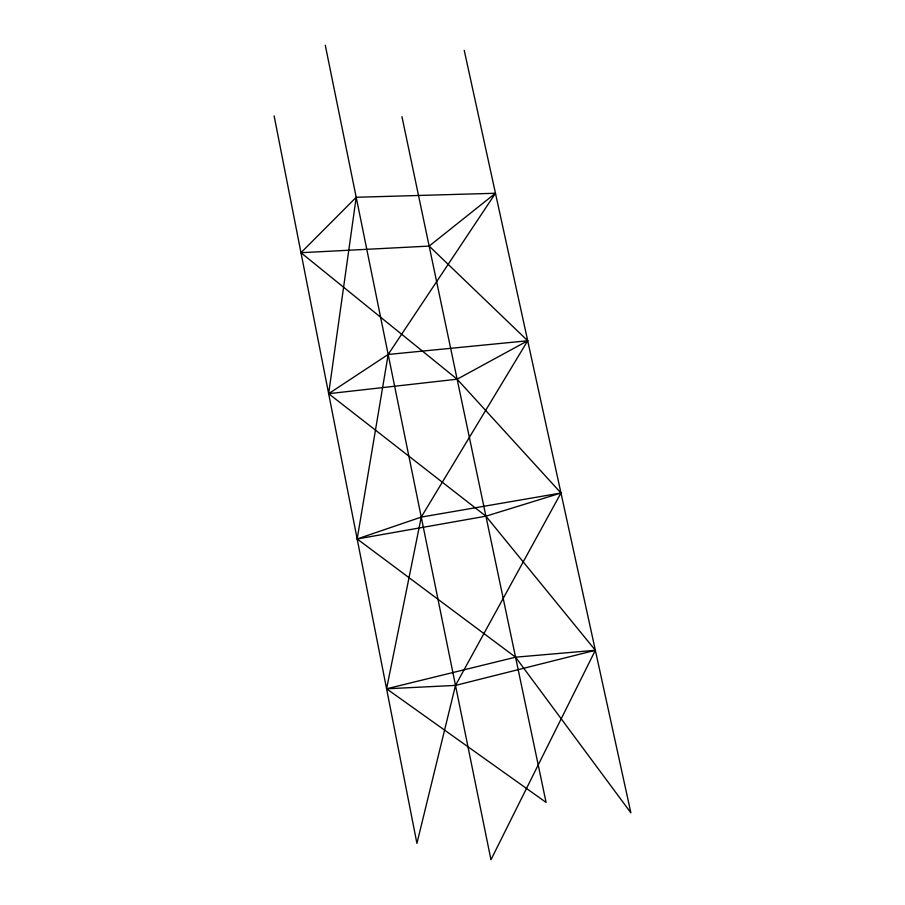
<?xml version="1.0" encoding="UTF-8"?>
<svg xmlns="http://www.w3.org/2000/svg" width="905" height="905" viewBox="0 0 905 905"><rect width="100%" height="100%" fill="white"/><g stroke="black" fill="none" stroke-linecap="round" stroke-linejoin="round"><path stroke-width="1.36" d="M356.208 197.279L300.98 252.71L429.162 246.092L527.706 340.755L457.138 379.206L328.651 393.675L388.177 354.466L495.476 193.263L356.208 197.279L328.651 393.675L485.928 516.189L595.354 650.288L490.963 859.75L325.28 45.25M429.162 246.092L495.476 193.263M300.98 252.71L457.138 379.206L560.976 493.01L455.498 685.402L416.922 843.37L274.125 115.885M464.231 50.329L630.875 812.826L515.567 657.188L357.17 538.973L388.177 354.466L527.706 340.755L421.255 517.083L386.582 688.796L546.088 802.407L401.956 116.677M421.255 517.083L357.17 538.973L485.928 516.189L560.976 493.01L421.255 517.083M595.354 650.288L455.498 685.402L386.582 688.796L515.567 657.188L595.354 650.288"/></g></svg>
